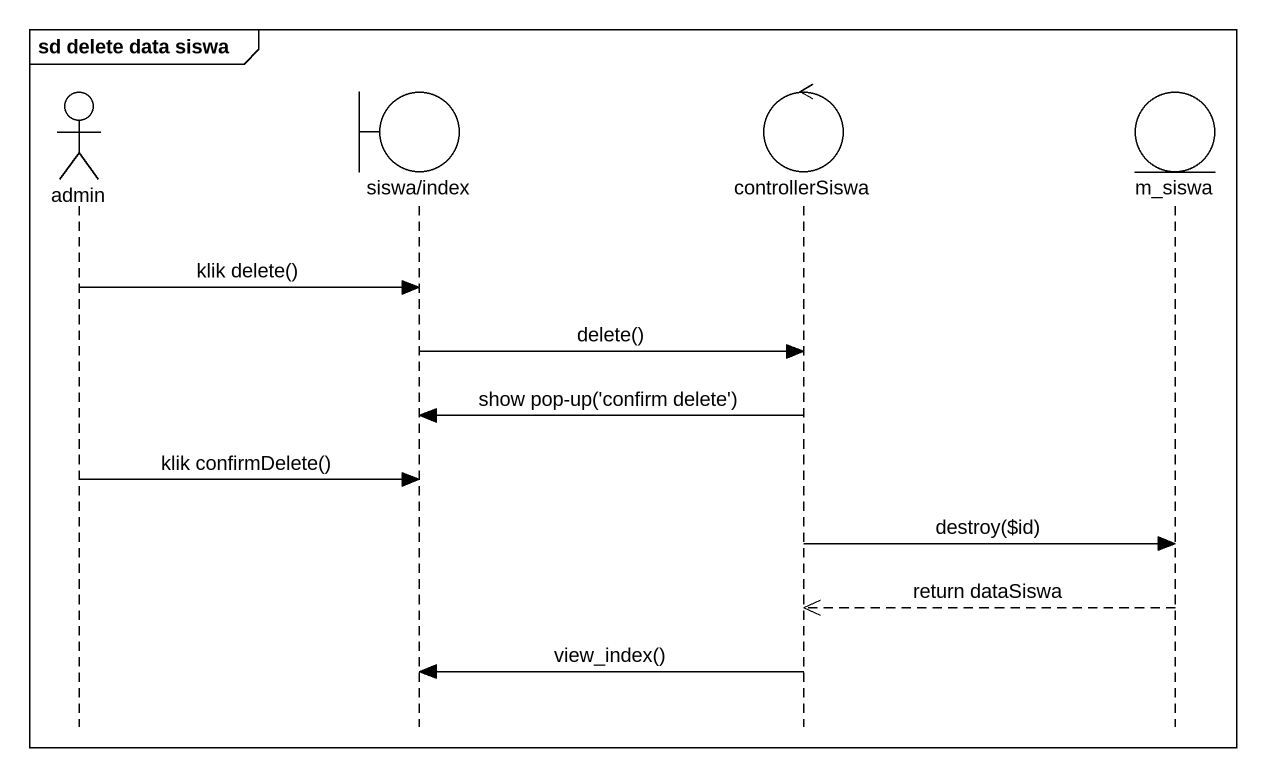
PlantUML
@startuml
mainframe sd delete data siswa
hide footbox
actor admin
boundary "siswa/index" as siswa_index
control controllerSiswa
entity m_siswa

admin -> siswa_index : klik delete()
siswa_index -> controllerSiswa : delete()
controllerSiswa -> siswa_index : show pop-up('confirm delete')
admin -> siswa_index : klik confirmDelete()
controllerSiswa -> m_siswa : destroy(~$id)
m_siswa -->> controllerSiswa : return dataSiswa
controllerSiswa -> siswa_index : view_index()
@enduml
